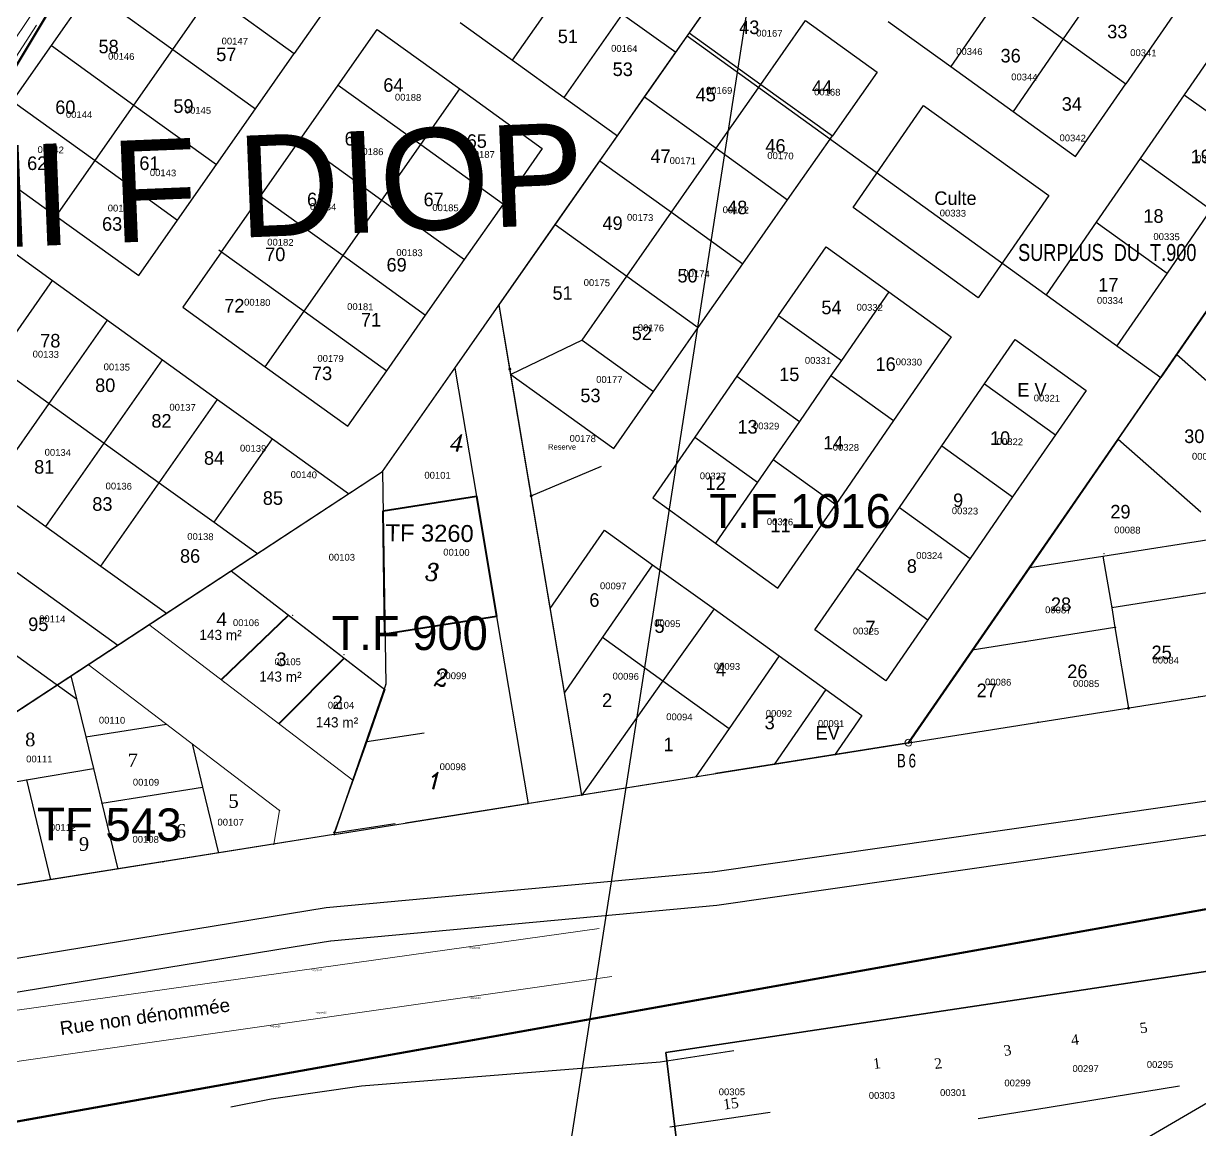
# Model space of a CAD drawing. Header units: metres. Extents: x 0 to 1324930, y 0 to 1631912.
# Drawn here: x 253686.9 to 253860.4, y 1629381.7 to 1629544.8 of the extents above; entities that cross this region are included whole.
import ezdxf
from ezdxf.enums import TextEntityAlignment as Align

# ---------------------------------------------------------------- set-up
doc = ezdxf.new("R2010")
doc.units = ezdxf.units.M
doc.header["$MEASUREMENT"] = 0
for name, color, linetype in [('A_revoir_geometrie_aberrante', 7, 'Continuous'), ('A_revoir_niveau_0', 7, 'Continuous'), ('limites_parcelles', 7, 'Continuous'), ('limites_sections', 7, 'Continuous'), ('limites_tf', 7, 'Continuous'), ('numero_lot', 7, 'Continuous'), ('numero_parcelle', 7, 'Continuous'), ('toponymie', 7, 'Continuous')]:
    doc.layers.add(name, color=color, linetype=linetype)
for name, color, linetype, lineweight in [('CABA', 7, 'Continuous', 0), ('emprise_ht_pik_rufisque', 7, 'Continuous', 0), ('Niveau 1', 7, 'Continuous', 0), ('Numero_TF', 7, 'Continuous', 0), ('Régularisation', 1, 'Continuous', 40)]:
    doc.layers.add(name, color=color, linetype=linetype, lineweight=lineweight)
doc.styles.add('Style-Arial', font='arial.ttf')
doc.styles.add('Style-Bodoni MT', font='BOD_R.TTF')
doc.styles.add('Style-FANCY', font='times.ttf')
doc.styles.add('Style-ITALICS', font='ITALICS.shx')
doc.styles.add('Style-txt', font='txt.shx')

# ---------------------------------------------------------------- blocks, each defined once
blk = doc.blocks.new('PIONT_1')
at = {"layer": 'Niveau 1', "color": 7, "linetype": 'Continuous', "lineweight": 0}
for radius in [0.5, 0.00316]:
    blk.add_circle((0, -0.003), radius, dxfattribs=at)
blk.add_point((0, -0.003), dxfattribs=at)
blk = doc.blocks.new('PIONT_7')
at = {"layer": 'Niveau 1', "color": 7, "linetype": 'Continuous', "lineweight": 0}
for radius in [0.5, 0.00316]:
    blk.add_circle((0, -0.003), radius, dxfattribs=at)
blk.add_point((0, -0.003), dxfattribs=at)
blk = doc.blocks.new('PIONT_13')
at = {"layer": 'Niveau 1', "color": 7, "linetype": 'Continuous', "lineweight": 0}
for radius in [0.5, 0.00316]:
    blk.add_circle((0, -0.003), radius, dxfattribs=at)
blk.add_point((0, -0.003), dxfattribs=at)

msp = doc.modelspace()

# ---------------------------------------------------------------- linework, layer by layer
at = {"layer": 'A_revoir_geometrie_aberrante'}
for p in [(253990.77553, 1630812.68852), (253990.77547, 1630812.68846)]:
    msp.add_line(p, (0, 0), dxfattribs=at)
at = {"layer": 'A_revoir_niveau_0', "color": 7, "linetype": 'Continuous', "lineweight": 0}
for p, q in [((253784.79292, 1629542.90092), (253829.52292, 1629606.79092)), ((253784.79292, 1629542.90092), (253854.69292, 1629492.58092)), ((253769.26292, 1629430.97092), (253757.07292, 1629503.29092)), ((253854.69292, 1629492.58092), (253817.45292, 1629438.63092)), ((253667.24292, 1629431.09092), (253739.87292, 1629478.72092)), ((253739.87292, 1629478.72092), (253740.35292, 1629447.33092)), ((253740.35292, 1629447.33092), (253732.71192, 1629425.15192)), ((253732.72292, 1629425.14092), (253737.57292, 1629439.09092)), ((253769.27692, 1629430.97392), (253817.45292, 1629438.63092)), ((253732.71192, 1629425.15192), (253769.26192, 1629430.97092)), ((253761.36292, 1629429.70092), (253732.72292, 1629425.14092)), ((253732.71292, 1629425.15092), (253634.71292, 1629409.58092))]:
    msp.add_line(p, q, dxfattribs=at)
at = {"layer": 'A_revoir_niveau_0', "color": 7, "linetype": 'Continuous', "lineweight": 13}
msp.add_line((253837.75792, 1629504.74392), (253848.19692, 1629497.22792), dxfattribs=at)
at = {"layer": 'A_revoir_niveau_0', "color": 254, "linetype": 'Continuous', "lineweight": 0}
msp.add_line((253740.35292, 1629447.33092), (253739.87192, 1629478.71192), dxfattribs=at)
at = {"layer": 'A_revoir_niveau_0', "color": 1, "linetype": 'Continuous', "lineweight": 0}
for p, q in [((253740.19414, 1629446.55483), (253720.47409, 1629461.80863)), ((253740.19414, 1629446.55483), (253728.3294, 1629455.73241)), ((253769.26192, 1629430.97092), (253817.45292, 1629438.63092)), ((253638.51368, 1629392.58761), (253771.83902, 1629411.31265)), ((253641.14862, 1629385.31911), (253773.7054, 1629404.23448))]:
    msp.add_line(p, q, dxfattribs=at)
at = {"layer": 'A_revoir_niveau_0', "color": 5, "linetype": 'Continuous', "lineweight": 0}
for p, q in [((253705.40292, 1629456.11592), (253735.47992, 1629433.18692)), ((253696.45492, 1629450.24792), (253724.70192, 1629428.71492))]:
    msp.add_line(p, q, dxfattribs=at)
at = {"layer": 'A_revoir_niveau_0', "color": 1, "linetype": 'Continuous', "lineweight": 30}
msp.add_line((253817.45492, 1629438.62792), (253743.28992, 1629426.82392), dxfattribs=at)
at = {"layer": 'A_revoir_niveau_0', "color": 6, "linetype": 'Continuous', "lineweight": 0}
msp.add_line((253817.45392, 1629438.72092), (253788.97092, 1629434.21492), dxfattribs=at)
at = {"layer": 'A_revoir_niveau_0', "color": 30, "linetype": 'Continuous', "lineweight": 0}
msp.add_line((253724.70192, 1629428.71392), (253723.82292, 1629423.73992), dxfattribs=at)
at = {"layer": 'A_revoir_niveau_0', "color": 1, "linetype": 'Continuous', "elevation": 1.45707, "flags": 128}
for points in [[(253521.55347, 1629380.0756), (253731.55462, 1629414.40851), (253788.47876, 1629419.67596), (253788.56476, 1629419.68831), (253948.33619, 1629442.63371)], [(253949.02626, 1629437.68151), (253789.18954, 1629414.72673), (253732.24255, 1629409.4546), (253732.18866, 1629409.44961), (253726.70953, 1629408.55376), (253522.26346, 1629375.12636), (253519.28912, 1629374.58897), (253516.73208, 1629373.91893), (253514.44781, 1629373.14816), (253512.08173, 1629372.16596), (253509.99114, 1629371.129), (253508.8548, 1629370.49309), (253489.16624, 1629360.31521), (253485.37712, 1629358.3807), (253483.4698, 1629357.58648), (253481.08455, 1629356.74738), (253477.42048, 1629355.76955), (253472.78218, 1629355.0124), (253454.53679, 1629352.03405)]]:
    msp.add_lwpolyline(points, dxfattribs=at)
at = {"layer": 'A_revoir_niveau_0', "color": 1, "linetype": 'Continuous', "lineweight": 0}
for p in [(253857.20592, 1629496.27092), (253848.62192, 1629483.84392), (253846.31892, 1629466.57192), (253835.50992, 1629464.86192), (253857.93892, 1629460.31092), (253847.56892, 1629458.67092), (253848.03792, 1629455.70492), (253834.70292, 1629453.59592), (253826.87292, 1629452.35792), (253740.35292, 1629447.33092), (253857.81592, 1629445.10592), (253857.81592, 1629445.10592), (253860.28292, 1629445.49592), (253849.91292, 1629443.85592), (253849.91292, 1629443.85592), (253849.91292, 1629443.85592), (253836.57792, 1629441.74592), (253836.57792, 1629441.74592), (253836.57792, 1629441.74592), (253836.57792, 1629441.74592), (253836.57792, 1629441.74592), (253836.57792, 1629441.74592), (253836.57792, 1629441.74592), (253732.71292, 1629425.15092)]:
    msp.add_point(p, dxfattribs=at)
at = {"layer": 'A_revoir_niveau_0', "color": 1, "linetype": 'Continuous', "lineweight": 53}
for p in [(253758.67692, 1629493.77992), (253761.82292, 1629475.11492), (253849.90692, 1629443.78192)]:
    msp.add_point(p, dxfattribs=at)
at = {"layer": 'A_revoir_niveau_0', "color": 3, "linetype": 'Continuous', "lineweight": 0}
for p in [(253739.87192, 1629478.72192), (253740.35292, 1629447.33092), (253732.71192, 1629425.15192)]:
    msp.add_point(p, dxfattribs=at)
at = {"layer": 'A_revoir_niveau_0', "color": 5, "linetype": 'Continuous', "lineweight": 0}
for p in [(253731.50992, 1629473.23792), (253740.05592, 1629466.72292), (253707.96392, 1629441.43992), (253713.33292, 1629432.16692), (253735.48092, 1629433.18792), (253698.47192, 1629429.80592), (253723.82292, 1629423.73992)]:
    msp.add_point(p, dxfattribs=at)
at = {"layer": 'A_revoir_niveau_0', "color": 172, "linetype": 'Continuous', "lineweight": 0}
for p in [(253726.61092, 1629457.48092), (253734.19392, 1629451.69992), (253716.53592, 1629447.62892), (253724.34592, 1629441.67492), (253687.35992, 1629433.21392)]:
    msp.add_point(p, dxfattribs=at)
at = {"layer": 'A_revoir_niveau_0', "color": 254, "linetype": 'Continuous', "lineweight": 0}
msp.add_point((253740.35292, 1629447.33092), dxfattribs=at)
msp.add_point((253740.35292, 1629447.33092), dxfattribs=at)
msp.add_point((253740.35292, 1629447.33092), dxfattribs=at)
at = {"layer": 'A_revoir_niveau_0', "color": 7, "linetype": 'Continuous', "lineweight": 0}
for p in [(253817.45292, 1629438.72092), (253817.45292, 1629438.72092), (253817.45292, 1629438.72092), (253817.45292, 1629438.63092), (253817.45292, 1629438.63092), (253769.26192, 1629430.97092), (253769.27692, 1629430.97392), (253707.47392, 1629421.14192)]:
    msp.add_point(p, dxfattribs=at)
at = {"layer": 'A_revoir_niveau_0', "color": 2, "linetype": 'Continuous', "lineweight": 0}
for p in [(253817.45292, 1629438.72092), (253817.45292, 1629438.72092), (253817.45292, 1629438.72092), (253817.45292, 1629438.72092), (253817.45292, 1629438.72092), (253817.45292, 1629438.72092), (253817.45292, 1629438.72092), (253817.45292, 1629438.72092), (253817.45292, 1629438.72092), (253817.45292, 1629438.72092), (253817.45292, 1629438.72092), (253817.45292, 1629438.72092), (253817.45292, 1629438.72092), (253817.45292, 1629438.72092), (253817.45292, 1629438.72092), (253817.45292, 1629438.63092)]:
    msp.add_point(p, dxfattribs=at)
at = {"layer": 'A_revoir_niveau_0', "color": 30, "linetype": 'Continuous', "lineweight": 0}
for p in [(253817.45292, 1629438.63092), (253724.70192, 1629428.71392), (253732.69592, 1629425.48392), (253732.81692, 1629425.16892)]:
    msp.add_point(p, dxfattribs=at)
at = {"layer": 'CABA', "color": 7, "linetype": 'Continuous', "lineweight": 0}
msp.add_line((253688.84539, 1629544.52119), (253597.77611, 1629404.14833), dxfattribs=at)
at = {"layer": 'emprise_ht_pik_rufisque', "color": 1}
msp.add_line((253708.88531, 1629576.99558), (253551.50254, 1629342.95935), dxfattribs=at)
at = {"layer": 'limites_parcelles'}
for p, q in [((253759.05377, 1629539.3522), (253767.65712, 1629551.64138)), ((253847.67215, 1629553.17925), (253840.28647, 1629542.47699)), ((253691.03623, 1629541.49911), (253696.77208, 1629549.69198)), ((253696.77208, 1629549.69198), (253708.94481, 1629540.92668)), ((253708.94481, 1629540.92668), (253714.68028, 1629549.11911)), ((253714.68028, 1629549.11911), (253726.85364, 1629540.35335)), ((253732.58992, 1629548.54692), (253726.85364, 1629540.35335)), ((253831.07322, 1629549.11064), (253823.6877, 1629538.40862)), ((253831.07322, 1629549.11064), (253840.28647, 1629542.47699)), ((253856.88492, 1629546.54592), (253849.49926, 1629535.84369)), ((253751.32411, 1629544.91796), (253759.05377, 1629539.3522)), ((253766.66841, 1629533.86927), (253775.27178, 1629546.15849)), ((253775.27178, 1629546.15849), (253783.1186, 1629540.50844)), ((253795.67902, 1629535.77699), (253802.27361, 1629545.20048)), ((253802.27361, 1629545.20048), (253812.82392, 1629537.60392)), ((253814.47549, 1629545.04132), (253823.6877, 1629538.40862)), ((253733.34873, 1629535.67729), (253739.08492, 1629543.87092)), ((253739.08492, 1629543.87092), (253751.25913, 1629535.10521)), ((253785.12792, 1629543.37392), (253795.67902, 1629535.77699)), ((253864.65774, 1629543.72204), (253858.12413, 1629534.25477)), ((253685.30088, 1629533.30695), (253691.03623, 1629541.49911)), ((253691.03623, 1629541.49911), (253703.20899, 1629532.73378)), ((253783.1186, 1629540.50844), (253784.79292, 1629542.90092)), ((253840.28647, 1629542.47699), (253832.90104, 1629531.7751)), ((253840.28647, 1629542.47699), (253849.49926, 1629535.84369)), ((253703.20899, 1629532.73378), (253708.94481, 1629540.92668)), ((253708.94481, 1629540.92668), (253721.11816, 1629532.16093)), ((253721.11816, 1629532.16093), (253726.85364, 1629540.35335)), ((253778.53142, 1629533.95367), (253783.1186, 1629540.50844)), ((253759.05377, 1629539.3522), (253766.66841, 1629533.86927)), ((253823.6877, 1629538.40862), (253832.90104, 1629531.7751)), ((253812.82392, 1629537.60392), (253806.22932, 1629528.18064)), ((253727.61335, 1629527.4848), (253733.34873, 1629535.67729)), ((253733.34873, 1629535.67729), (253745.52271, 1629526.91174)), ((253745.52271, 1629526.91174), (253751.25913, 1629535.10521)), ((253751.25913, 1629535.10521), (253763.43692, 1629526.33692)), ((253789.08508, 1629526.35444), (253795.67902, 1629535.77699)), ((253795.67902, 1629535.77699), (253806.22932, 1629528.18064)), ((253842.11392, 1629525.14192), (253849.49926, 1629535.84369)), ((253858.12413, 1629534.25477), (253851.61857, 1629524.82816)), ((253858.12413, 1629534.25477), (253868.56313, 1629526.73877)), ((253685.30088, 1629533.30695), (253697.4736, 1629524.54147)), ((253697.4736, 1629524.54147), (253703.20899, 1629532.73378)), ((253703.20899, 1629532.73378), (253715.38235, 1629523.96802)), ((253766.66841, 1629533.86927), (253774.51724, 1629528.21769)), ((253774.51724, 1629528.21769), (253778.53142, 1629533.95367)), ((253778.53142, 1629533.95367), (253789.08508, 1629526.35444)), ((253809.27392, 1629517.60992), (253819.67092, 1629532.67492)), ((253819.67092, 1629532.67492), (253838.13692, 1629519.37892)), ((253715.38235, 1629523.96802), (253721.11816, 1629532.16093)), ((253832.90104, 1629531.7751), (253842.11392, 1629525.14192)), ((253721.87797, 1629519.29231), (253727.61335, 1629527.4848)), ((253727.61335, 1629527.4848), (253739.78711, 1629518.71942)), ((253771.93632, 1629524.52973), (253774.51724, 1629528.21769)), ((253799.63505, 1629518.75783), (253806.22932, 1629528.18064)), ((253739.78711, 1629518.71942), (253745.52271, 1629526.91174)), ((253745.52271, 1629526.91174), (253757.70213, 1629518.14228)), ((253763.43692, 1629526.33692), (253757.70213, 1629518.14228)), ((253782.49052, 1629516.93099), (253789.08508, 1629526.35444)), ((253789.08508, 1629526.35444), (253799.63505, 1629518.75783)), ((253679.56492, 1629525.11392), (253691.73816, 1629516.3491)), ((253691.73816, 1629516.3491), (253697.4736, 1629524.54147)), ((253697.4736, 1629524.54147), (253709.64687, 1629515.77559)), ((253709.64687, 1629515.77559), (253715.38235, 1629523.96802)), ((253765.34282, 1629515.10808), (253771.93632, 1629524.52973)), ((253771.93632, 1629524.52973), (253782.49052, 1629516.93099)), ((253851.61857, 1629524.82816), (253845.15886, 1629515.46796)), ((253851.61857, 1629524.82816), (253862.05758, 1629517.31216)), ((253716.14213, 1629511.09916), (253721.87797, 1629519.29231)), ((253721.87797, 1629519.29231), (253734.0515, 1629510.52709)), ((253734.0515, 1629510.52709), (253739.78711, 1629518.71942)), ((253739.78711, 1629518.71942), (253751.96815, 1629509.94879)), ((253793.04078, 1629509.33501), (253799.63505, 1629518.75783)), ((253838.13692, 1629519.37892), (253827.73992, 1629504.31392)), ((253751.96815, 1629509.94879), (253757.70213, 1629518.14228)), ((253775.89698, 1629507.50901), (253782.49052, 1629516.93099)), ((253782.49052, 1629516.93099), (253793.04078, 1629509.33501)), ((253827.73992, 1629504.31392), (253809.27392, 1629517.60992)), ((253862.05758, 1629517.31216), (253855.59786, 1629507.95196)), ((253691.73816, 1629516.3491), (253703.91192, 1629507.58392)), ((253703.91192, 1629507.58392), (253709.64687, 1629515.77559)), ((253845.15886, 1629515.46796), (253837.75792, 1629504.74392)), ((253845.15886, 1629515.46796), (253855.59786, 1629507.95196)), ((253750.53712, 1629493.95175), (253765.34282, 1629515.10808)), ((253765.34282, 1629515.10808), (253775.89698, 1629507.50901)), ((253683.09158, 1629512.71625), (253691.20741, 1629506.87245)), ((253798.30604, 1629501.71783), (253805.29592, 1629511.84692)), ((253805.29592, 1629511.84692), (253814.54896, 1629505.18499)), ((253716.14213, 1629511.09916), (253710.40692, 1629502.90692)), ((253715.71192, 1629511.40892), (253716.14213, 1629511.09916)), ((253716.14213, 1629511.09916), (253728.31543, 1629502.3341)), ((253728.31543, 1629502.3341), (253734.0515, 1629510.52709)), ((253734.0515, 1629510.52709), (253746.23416, 1629501.7553)), ((253746.23416, 1629501.7553), (253751.96815, 1629509.94879)), ((253786.44698, 1629499.91287), (253793.04078, 1629509.33501)), ((253682.60365, 1629494.58311), (253691.20741, 1629506.87245)), ((253691.20741, 1629506.87245), (253699.32325, 1629501.02866)), ((253769.30192, 1629498.08592), (253775.89692, 1629507.50892)), ((253775.89692, 1629507.50892), (253775.89698, 1629507.50901)), ((253775.89698, 1629507.50901), (253786.44698, 1629499.91287)), ((253855.59786, 1629507.95196), (253848.19692, 1629497.22792)), ((253814.54896, 1629505.18499), (253807.55904, 1629495.05583)), ((253814.54896, 1629505.18499), (253823.76192, 1629498.55192)), ((253710.40692, 1629502.90692), (253722.58, 1629494.14204)), ((253722.58, 1629494.14204), (253728.31543, 1629502.3341)), ((253728.31543, 1629502.3341), (253740.49971, 1629493.56114)), ((253740.49971, 1629493.56114), (253746.23416, 1629501.7553)), ((253798.30604, 1629501.71783), (253792.11477, 1629492.74602)), ((253798.30604, 1629501.71783), (253807.55904, 1629495.05583)), ((253690.71945, 1629488.73926), (253699.32325, 1629501.02866)), ((253699.32325, 1629501.02866), (253707.43942, 1629495.18461)), ((253779.85192, 1629490.48892), (253786.44698, 1629499.91287)), ((253769.30192, 1629498.08592), (253758.80592, 1629493.01292)), ((253769.30192, 1629498.08592), (253779.85192, 1629490.48892)), ((253823.76192, 1629498.55192), (253815.23983, 1629486.20298)), ((253828.68893, 1629491.60391), (253833.21292, 1629498.15792)), ((253833.21292, 1629498.15792), (253843.65092, 1629490.64192)), ((253682.60365, 1629494.58311), (253690.71945, 1629488.73926)), ((253698.83519, 1629482.89545), (253707.43942, 1629495.18461)), ((253707.43942, 1629495.18461), (253715.55491, 1629489.34106)), ((253807.55904, 1629495.05583), (253806.02785, 1629492.83697)), ((253857.03592, 1629495.96892), (253870.50813, 1629484.10716)), ((253722.58, 1629494.14204), (253734.76592, 1629485.36792)), ((253734.76592, 1629485.36792), (253740.49971, 1629493.56114)), ((253739.87192, 1629478.71192), (253750.53712, 1629493.95175)), ((253750.53712, 1629493.95175), (253753.7199, 1629475.06202)), ((253758.80592, 1629493.01292), (253773.97392, 1629482.08992)), ((253792.11477, 1629492.74602), (253785.92318, 1629483.77373)), ((253792.11477, 1629492.74602), (253801.36778, 1629486.08402)), ((253806.02785, 1629492.83697), (253801.36778, 1629486.08402)), ((253806.02785, 1629492.83697), (253815.23983, 1629486.20298)), ((253822.38198, 1629482.46688), (253828.68893, 1629491.60391)), ((253828.68892, 1629491.60392), (253828.68893, 1629491.60391)), ((253828.68893, 1629491.60391), (253839.12725, 1629484.08569)), ((253706.95109, 1629477.05153), (253715.55491, 1629489.34106)), ((253715.55491, 1629489.34106), (253723.67102, 1629483.49707)), ((253773.97392, 1629482.08992), (253779.85192, 1629490.48892)), ((253843.65092, 1629490.64192), (253839.12725, 1629484.08569)), ((253682.11603, 1629476.45041), (253690.71945, 1629488.73926)), ((253690.71945, 1629488.73926), (253698.83519, 1629482.89545)), ((253801.36778, 1629486.08402), (253797.50599, 1629480.48787)), ((253815.23983, 1629486.20298), (253806.71854, 1629473.85519)), ((253839.12725, 1629484.08569), (253832.82224, 1629474.9477)), ((253690.23169, 1629470.6066), (253698.83519, 1629482.89545)), ((253698.83519, 1629482.89545), (253706.95109, 1629477.05153)), ((253715.06726, 1629471.20741), (253723.67102, 1629483.49707)), ((253723.67102, 1629483.49707), (253734.86492, 1629475.43692)), ((253785.92318, 1629483.77373), (253779.73192, 1629474.80192)), ((253785.92318, 1629483.77373), (253795.17618, 1629477.11174)), ((253816.1097, 1629473.38007), (253822.38198, 1629482.46688)), ((253822.38198, 1629482.46688), (253832.82224, 1629474.9477)), ((253848.39792, 1629483.45392), (253860.57892, 1629472.72892)), ((253797.50599, 1629480.48787), (253795.17618, 1629477.11174)), ((253797.50599, 1629480.48787), (253806.71854, 1629473.85519)), ((253761.82292, 1629475.11492), (253772.15792, 1629479.49392)), ((253698.34767, 1629464.76257), (253706.95109, 1629477.05153)), ((253706.95109, 1629477.05153), (253715.06726, 1629471.20741)), ((253795.17618, 1629477.11174), (253788.98479, 1629468.13975)), ((253682.11603, 1629476.45041), (253690.23169, 1629470.6066)), ((253739.96092, 1629472.87992), (253753.7199, 1629475.06202)), ((253753.7199, 1629475.06202), (253756.71067, 1629457.31188)), ((253779.73192, 1629474.80192), (253788.98479, 1629468.13975)), ((253798.19692, 1629461.50692), (253806.71854, 1629473.85519)), ((253832.82224, 1629474.9477), (253826.55188, 1629465.85995)), ((253809.87097, 1629464.34188), (253816.1097, 1629473.38007)), ((253816.1097, 1629473.38007), (253826.55188, 1629465.85995)), ((253846.14397, 1629466.2316), (253884.04792, 1629472.18592)), ((253690.23169, 1629470.6066), (253698.34767, 1629464.76257)), ((253715.06726, 1629471.20741), (253721.42992, 1629466.62592)), ((253764.62292, 1629458.49792), (253772.60992, 1629470.06992)), ((253772.60992, 1629470.06992), (253779.71243, 1629464.95622)), ((253788.98479, 1629468.13975), (253798.19692, 1629461.50692)), ((253684.08192, 1629465.17492), (253700.82892, 1629453.11692)), ((253779.71243, 1629464.95622), (253772.32697, 1629454.25488)), ((253779.71243, 1629464.95622), (253788.77466, 1629458.43156)), ((253826.55188, 1629465.85995), (253820.3154, 1629456.82129)), ((253826.55188, 1629465.85995), (253826.55192, 1629465.85992)), ((253835.33692, 1629464.53392), (253846.14397, 1629466.2316)), ((253846.14397, 1629466.2316), (253847.42735, 1629458.57499)), ((253698.34767, 1629464.76257), (253707.99492, 1629457.81592)), ((253717.54207, 1629464.07658), (253740.19432, 1629446.55537)), ((253803.66692, 1629455.35392), (253809.87097, 1629464.34188)), ((253809.87097, 1629464.34188), (253820.3154, 1629456.82129)), ((253879.52392, 1629463.68292), (253847.42735, 1629458.57499)), ((253788.77466, 1629458.43156), (253781.24773, 1629447.83213)), ((253788.77466, 1629458.43156), (253798.38172, 1629451.51463)), ((253847.42735, 1629458.57499), (253847.91176, 1629455.68497)), ((253678.6321, 1629456.77479), (253694.75667, 1629445.1652)), ((253740.23992, 1629454.69992), (253756.71067, 1629457.31188)), ((253756.71067, 1629457.31188), (253761.36292, 1629429.70092)), ((253820.3154, 1629456.82129), (253814.11292, 1629447.83192)), ((253814.11292, 1629447.83192), (253803.66692, 1629455.35392)), ((253847.91176, 1629455.68497), (253826.87292, 1629452.35792)), ((253847.91176, 1629455.68497), (253849.90692, 1629443.78192)), ((253772.32697, 1629454.25488), (253766.70992, 1629446.11592)), ((253772.32697, 1629454.25488), (253781.24773, 1629447.83213)), ((253798.38172, 1629451.51463), (253790.99694, 1629440.8129)), ((253798.38172, 1629451.51463), (253805.2811, 1629446.54718)), ((253693.92792, 1629448.59192), (253694.75667, 1629445.1652)), ((253781.24773, 1629447.83213), (253769.26492, 1629430.95792)), ((253781.24773, 1629447.83213), (253790.99694, 1629440.8129)), ((253740.19432, 1629446.55537), (253737.54134, 1629438.8705)), ((253805.2811, 1629446.54718), (253797.64092, 1629435.47392)), ((253805.2811, 1629446.54718), (253810.58992, 1629442.72492)), ((253694.75667, 1629445.1652), (253696.11303, 1629439.55694)), ((253810.58992, 1629442.72492), (253806.56692, 1629436.89492)), ((253696.11303, 1629439.55694), (253708.00192, 1629441.44592)), ((253790.99694, 1629440.8129), (253786.03892, 1629433.62792)), ((253696.11303, 1629439.55694), (253697.23691, 1629434.90992)), ((253737.54134, 1629438.8705), (253732.76038, 1629425.44452)), ((253737.54134, 1629438.8705), (253746.01002, 1629440.15251)), ((253711.78592, 1629438.56092), (253713.33265, 1629432.16688)), ((253687.35992, 1629433.21392), (253697.23691, 1629434.90992)), ((253697.23691, 1629434.90992), (253697.23692, 1629434.90992)), ((253697.23691, 1629434.90992), (253698.47134, 1629429.80578)), ((253677.48271, 1629431.51787), (253687.35992, 1629433.21392)), ((253687.35992, 1629433.21392), (253690.91592, 1629418.51192)), ((253698.47134, 1629429.80578), (253713.33265, 1629432.16688)), ((253713.33265, 1629432.16688), (253715.68392, 1629422.44692)), ((253698.47134, 1629429.80578), (253700.82219, 1629420.08549)), ((253732.76038, 1629425.44452), (253741.73794, 1629426.81536)), ((253780.85405, 1629391.67251), (253791.68988, 1629393.34297)), ((253736.80073, 1629388.12981), (253780.85405, 1629391.67251)), ((253723.45337, 1629386.17555), (253736.80073, 1629388.12981)), ((253847.51519, 1629386.50038), (253857.42615, 1629388.1138)), ((253717.50881, 1629385.00555), (253723.45337, 1629386.17555)), ((253837.91356, 1629384.93731), (253847.51519, 1629386.50038)), ((253797.03429, 1629384.17651), (253782.26391, 1629382.01315)), ((253827.75023, 1629383.2828), (253837.91356, 1629384.93731))]:
    msp.add_line(p, q, dxfattribs=at)
at = {"layer": 'limites_sections', "color": 112, "linetype": 'Continuous', "lineweight": 40, "flags": 128}
for points in [[(254266.72124, 1629287.51673), (254172.48417, 1629409.31925), (254097.22164, 1629442.49494), (254024.76813, 1629444.48435), (253971.49352, 1629433.82949), (253653.94722, 1629377.17001), (253582.75022, 1629367.14207), (253798.76793, 1629726.38387), (253856.42036, 1629838.71662), (253802.99925, 1630025.997), (253799.36956, 1630038.16252), (253786.53856, 1630083.23103), (253799.36956, 1630038.16252), (253907.40539, 1630046.33621), (253955.51113, 1630039.11967), (254024.76813, 1629997.35713), (254129.31023, 1629944.47073), (254144.35091, 1629962.85453), (254275.33492, 1629929.18652)], [(254266.72124, 1629287.51673), (254172.48417, 1629409.31925), (254097.22164, 1629442.49494), (254024.76813, 1629444.48435), (253971.49352, 1629433.82949), (253662.59302, 1629378.69766), (253582.75022, 1629367.14207), (253798.76793, 1629726.38387), (253856.42036, 1629838.71662), (253802.99925, 1630025.997), (253799.36956, 1630038.16252), (253786.53856, 1630083.23103), (253799.36956, 1630038.16252), (253907.40539, 1630046.33621), (253955.51113, 1630039.11967), (254024.76813, 1629997.35713), (254129.31023, 1629944.47073), (254144.35091, 1629962.85453), (254275.33492, 1629929.18652)], [(253799.36956, 1630038.16252), (253856.42032, 1629838.7166), (253798.76793, 1629726.38384), (253582.75022, 1629367.14207), (253514.63591, 1629393.29182), (253503.68044, 1629399.74735), (253463.16064, 1629612.88736), (253394.94697, 1629619.27583), (253335.50021, 1629603.46312), (253325.48823, 1629598.58362), (253296.43383, 1629591.04183), (253239.42311, 1629594.89294), (253258.48029, 1629694.07782), (253239.84941, 1629709.10854), (253235.59543, 1629794.86585), (253237.80426, 1629775.92513), (253237.80426, 1629775.92513), (253264.68264, 1629775.42816), (253276.08156, 1629797.15961), (253283.21815, 1629825.84344), (253264.42056, 1629860.90563), (253292.36857, 1629875.25951), (253349.87463, 1629905.00727), (253520.67758, 1630008.00346)]]:
    msp.add_lwpolyline(points, dxfattribs=at)
msp.add_lwpolyline([(254266.73016, 1629287.7978), (254255.5318, 1628934.7207), (254250.7693, 1628842.2487), (254252.60445, 1628732.8039), (254244.31396, 1628604.77554), (254169.03575, 1628626.00115), (253998.55698, 1628699.30707), (253949.11819, 1628726.58373), (253891.31746, 1628762.51784), (253742.5859, 1628844.83871), (253570.65522, 1628943.91608), (253545.43077, 1628958.16046), (253491.69353, 1628988.97111), (253568.74235, 1629208.53636), (253610.60438, 1629237.23282), (253645.72438, 1629332.79686), (253582.75022, 1629367.14207), (253662.59302, 1629378.69766), (253971.49352, 1629433.82949), (254024.76813, 1629444.48435), (254097.22164, 1629442.49494), (254172.48417, 1629409.31925), (254266.73016, 1629287.7978)], close=True, dxfattribs=at)
at = {"layer": 'limites_tf', "color": 5, "linetype": 'Continuous', "lineweight": 30}
for p, q in [((253784.79492, 1629542.89792), (253829.52492, 1629606.78792)), ((253817.45392, 1629438.72092), (253899.00292, 1629556.78092)), ((253899.00292, 1629556.77092), (253854.69292, 1629492.58092)), ((253784.79492, 1629542.95792), (253854.69492, 1629492.57792)), ((253757.07492, 1629503.28792), (253784.79492, 1629542.89792)), ((253758.67792, 1629493.77992), (253757.07492, 1629503.28792)), ((253769.26492, 1629430.95792), (253758.67692, 1629493.77992)), ((253848.39792, 1629483.45392), (253835.33692, 1629464.53392)), ((253835.33692, 1629464.53392), (253817.45492, 1629438.62792)), ((253916.18492, 1629454.32792), (253817.45492, 1629438.61792))]:
    msp.add_line(p, q, dxfattribs=at)
at = {"layer": 'limites_tf', "color": 5, "linetype": 'Continuous', "lineweight": 30, "flags": 128}
for points in [[(253739.87192, 1629478.72192), (253740.35292, 1629447.33092), (253732.71292, 1629425.15092), (253634.70292, 1629409.58092), (253628.47292, 1629431.99092), (253667.24292, 1629431.09092), (253739.87192, 1629478.72192)], [(253906.49978, 1629411.75409), (253781.65439, 1629393.02522), (253793.14289, 1629298.45311), (253802.49297, 1629336.44813), (253805.79395, 1629342.59763), (253814.17518, 1629358.03474), (253879.34392, 1629396.04665), (253906.49978, 1629411.75409)]]:
    msp.add_lwpolyline(points, close=True, dxfattribs=at)
msp.add_lwpolyline([(253906.49978, 1629411.75409), (253879.34392, 1629396.04665), (253890.38209, 1629341.03986), (253887.03128, 1629276.89626), (253879.24137, 1629236.17164), (253861.51087, 1629170.96146), (253850.90437, 1629109.68026), (253838.60743, 1629101.93554), (253776.39219, 1629137.70099), (253772.41174, 1629139.99525), (253762.57829, 1629192.05159), (253748.36586, 1629197.65381), (253779.40064, 1629222.53829), (253804.92597, 1629245.17998), (253803.26186, 1629268.00511), (253791.82704, 1629287.29399), (253793.14289, 1629298.45311), (253781.65439, 1629393.02522), (253906.49978, 1629411.75409)], dxfattribs=at)
at = {"layer": 'limites_tf', "color": 5, "linetype": 'Continuous', "lineweight": 40}
msp.add_3dface([(253739.96092, 1629472.87992), (253753.7199, 1629475.06202), (253756.71092, 1629457.31192), (253740.23992, 1629454.69992)], dxfattribs=at)
at = {"layer": 'Régularisation', "color": 1, "linetype": 'Continuous', "lineweight": 40}
for p, q in [((253716.09077, 1629447.96811), (253726.00651, 1629457.52919)), ((253724.57223, 1629441.50232), (253734.21405, 1629451.18053))]:
    msp.add_line(p, q, dxfattribs=at)

# ---------------------------------------------------------------- block references
at = {"layer": 'A_revoir_niveau_0', "color": 7, "linetype": 'Continuous', "lineweight": 0}
for name in ['PIONT_1', 'PIONT_7', 'PIONT_13']:
    msp.add_blockref(name, (253817.45292, 1629438.72092), dxfattribs=at)

# ---------------------------------------------------------------- texts
at = {"layer": 'limites_tf', "color": 5, "linetype": 'Continuous', "lineweight": 30, "style": 'Style-Arial'}
msp.add_text('00103', height=1, rotation=359.67, dxfattribs=at).set_placement((253731.9385, 1629466.57034), align=Align.TOP_LEFT)
at = {"layer": 'numero_lot', "color": 7, "linetype": 'Continuous', "lineweight": 0, "style": 'Style-FANCY'}
for s, p in [('8', (253687.92034, 1629439.19369)), ('7', (253703.0418, 1629436.11282)), ('5', (253717.90931, 1629430.11378)), ('6', (253710.15163, 1629425.71758)), ('9', (253695.85063, 1629423.77188))]:
    msp.add_text(s, height=2, dxfattribs=at).set_placement(p, align=Align.MIDDLE_CENTER)
for s, height, p in [('5', 1.53189, (253852.03211, 1629397.44095)), ('4', 1.53189, (253841.90184, 1629395.68749)), ('3', 1.53189, (253831.96637, 1629394.12885)), ('1', 1.53189, (253812.67989, 1629392.18055)), ('2', 1.53189, (253821.73869, 1629392.18055)), ('15', 1.531889, (253791.15653, 1629386.26955))]:
    msp.add_text(s, height=height, rotation=7.443976, dxfattribs=at).set_placement(p, align=Align.TOP_CENTER)
at = {"layer": 'numero_lot', "color": 7, "linetype": 'Continuous', "lineweight": 0, "char_height": 1.999998, "attachment_point": 5, "line_spacing_factor": 0.6, "style": 'Style-FANCY'}
for s, insert in [('\\FFANCY;51', (253767.21566, 1629542.84559)), ('\\FFANCY;58', (253699.47589, 1629541.34958)), ('\\FFANCY;57', (253716.83889, 1629540.19659)), ('\\FFANCY;53', (253775.30889, 1629537.99659)), ('\\FFANCY;64', (253741.47661, 1629535.66959)), ('\\FFANCY;60', (253693.09489, 1629532.39959)), ('\\FFANCY;59', (253710.51789, 1629532.57159)), ('\\FFANCY;66', (253735.76889, 1629527.75258)), ('\\FFANCY;65', (253753.77989, 1629527.40859)), ('\\FFANCY;62', (253688.94889, 1629524.13859)), ('\\FFANCY;61', (253705.50266, 1629524.13859)), ('\\FFANCY;68', (253730.22789, 1629518.80258)), ('\\FFANCY;67', (253747.41889, 1629518.80258)), ('\\FFANCY;63', (253699.99189, 1629515.18859)), ('\\FFANCY;70', (253724.05889, 1629510.71359)), ('\\FFANCY;69', (253741.95789, 1629509.16458)), ('\\FFANCY;72', (253718.02189, 1629503.14058)), ('\\FFANCY;71', (253738.18566, 1629501.07459)), ('\\FFANCY;78', (253690.87589, 1629497.97359)), ('\\FFANCY;73', (253730.95589, 1629493.15758)), ('\\FFANCY;80', (253698.97589, 1629491.40658)), ('\\FFANCY;82', (253707.27389, 1629486.15259)), ('\\FFANCY;84', (253715.03061, 1629480.68058)), ('\\FFANCY;81', (253689.98366, 1629479.36658)), ('\\FFANCY;85', (253723.71189, 1629474.77059)), ('\\FFANCY;83', (253698.55789, 1629473.89458)), ('\\FFANCY;86', (253711.49289, 1629466.23259)), ('\\FFANCY;95', (253689.10489, 1629456.16358))]:
    msp.add_mtext(s, dxfattribs=dict(at, insert=insert))
at = {"layer": 'numero_parcelle', "color": 5, "lineweight": 0, "style": 'Style-Arial'}
for s, rotation, p in [('00167', 359.0681, (253795.0053, 1629543.85142)), ('00147', 359.0681, (253716.1526, 1629542.68554)), ('00164', 359.0681, (253773.60367, 1629541.60672)), ('00146', 359.0681, (253699.40641, 1629540.44003)), ('00346', 359.0681, (253824.50425, 1629541.16118)), ('00341', 359.0681, (253850.17114, 1629540.97104)), ('00344', 359.0681, (253832.62098, 1629537.39136)), ('00188', 359.0681, (253741.7154, 1629534.40596)), ('00169', 359.0681, (253787.59901, 1629535.43421)), ('00168', 359.0681, (253803.54291, 1629535.17486)), ('00144', 359.0681, (253693.18691, 1629531.8598)), ('00145', 359.0681, (253710.71901, 1629532.4931)), ('00342', 359.0681, (253839.74424, 1629528.40836)), ('00142', 359.0681, (253689.00544, 1629526.67254)), ('00186', 359.0681, (253736.13552, 1629526.40051)), ('00187', 359.0681, (253752.56663, 1629525.99518)), ('00170', 359.0681, (253796.64003, 1629525.78433)), ('00171', 359.0681, (253782.23774, 1629525.05347)), ('00336', 359.0681, (253859.91247, 1629525.35196)), ('00143', 359.0681, (253705.57086, 1629523.27554)), ('00141', 359.0681, (253699.35362, 1629518.05384)), ('00184', 359.0681, (253729.18353, 1629518.26998)), ('00185', 359.0681, (253747.23315, 1629518.11957)), ('00172', 359.0681, (253790.05672, 1629517.79918)), ('00333', 359.0681, (253822.07206, 1629517.32771)), ('00173', 359.0681, (253775.94502, 1629516.69238)), ('00335', 359.0681, (253853.592, 1629513.85929)), ('00182', 359.0681, (253722.87896, 1629513.02951)), ('00183', 359.0681, (253741.92658, 1629511.50338)), ('00174', 359.0681, (253784.2662, 1629508.39055)), ('00175', 359.0681, (253769.55762, 1629507.07075)), ('00180', 359.0681, (253719.467, 1629504.17311)), ('00181', 359.0681, (253734.66708, 1629503.53316)), ('00332', 359.0681, (253809.8061, 1629503.43077)), ('00334', 359.0681, (253845.26082, 1629504.44559)), ('00176', 359.0681, (253777.53457, 1629500.40781)), ('00133', 359.0681, (253688.27515, 1629496.51546)), ('00135', 359.0681, (253698.75081, 1629494.63963)), ('00179', 359.0681, (253730.27986, 1629495.89538)), ('00331', 359.0681, (253802.18214, 1629495.5971)), ('00330', 359.0681, (253815.5815, 1629495.37915)), ('00177', 359.0681, (253771.40224, 1629492.78652)), ('00321', 359.0681, (253835.93988, 1629490.04603)), ('00137', 359.0681, (253708.4515, 1629488.69356)), ('00329', 359.0681, (253794.52859, 1629485.94502)), ('00178', 359.0681, (253767.47773, 1629484.08995)), ('00139', 359.0681, (253718.86236, 1629482.64887)), ('00328', 359.0681, (253806.29014, 1629482.798)), ('00322', 359.0681, (253830.48356, 1629483.63042)), ('00134', 359.0681, (253690.04598, 1629482.04491)), ('00090', 359.0681, (253859.27704, 1629481.45876)), ('00140', 359.0681, (253726.3317, 1629478.75784)), ('00136', 359.0681, (253699.04087, 1629477.07475)), ('00101', 359.67, (253746.0572, 1629478.65694)), ('00327', 359.0681, (253786.68491, 1629478.56965)), ('00326', 359.0681, (253796.57043, 1629471.81535)), ('00323', 359.0681, (253823.85666, 1629473.41777)), ('00088', 359.0681, (253847.80695, 1629470.60202)), ('00138', 359.0681, (253711.08458, 1629469.63478)), ('00100', 359.0681, (253748.84528, 1629467.31252)), ('00324', 359.0681, (253818.60737, 1629466.83169)), ('00097', 359.0681, (253771.95899, 1629462.35683)), ('00087', 359.0681, (253837.61983, 1629458.81497)), ('00114', 359.0681, (253689.23179, 1629457.50067)), ('00106', 359.67, (253717.81795, 1629456.9184)), ('00095', 359.0681, (253779.95405, 1629456.8072)), ('00325', 359.0681, (253809.25677, 1629455.69363)), ('00105', 359.67, (253723.95942, 1629451.15528)), ('00084', 359.0681, (253853.46607, 1629451.41154)), ('00093', 359.0681, (253788.75276, 1629450.5021)), ('00099', 359.67, (253748.38546, 1629449.08986)), ('00096', 359.0681, (253773.8193, 1629449.03748)), ('00086', 359.0681, (253828.74948, 1629448.17579)), ('00085', 359.0681, (253841.72708, 1629447.96469)), ('00104', 359.67, (253731.8128, 1629444.74464)), ('00110', 359.67, (253698.04317, 1629442.53731)), ('00094', 359.0681, (253781.73296, 1629443.04373)), ('00092', 359.0681, (253796.41783, 1629443.55788)), ('00091', 359.0681, (253804.10815, 1629442.07524)), ('00111', 359.67, (253687.31721, 1629436.81335)), ('00098', 359.67, (253748.30821, 1629435.67748)), ('00109', 359.67, (253703.05252, 1629433.39333)), ('00112', 359.67, (253690.81338, 1629426.73038)), ('00107', 359.67, (253715.53441, 1629427.49735)), ('00108', 359.67, (253703.00401, 1629424.97139))]:
    msp.add_text(s, height=1, rotation=rotation, dxfattribs=at).set_placement(p, align=Align.TOP_LEFT)
at = {"layer": 'numero_parcelle', "color": 5, "char_height": 1, "attachment_point": 1, "rotation": 0.0427999, "line_spacing_factor": 0.6, "style": 'Style-txt'}
for s, insert in [('\\fArial|b0|i0|c00|p39;00297', (253841.64797, 1629391.15948)), ('\\fArial|b0|i0|c00|p39;00295', (253852.61088, 1629391.76145)), ('\\fArial|b0|i0|c00|p39;00299', (253831.60187, 1629389.03893)), ('\\fArial|b0|i0|c00|p39;00305', (253789.46718, 1629387.729)), ('\\fArial|b0|i0|c00|p39;00303', (253811.59964, 1629387.20284)), ('\\fArial|b0|i0|c00|p39;00301', (253822.11237, 1629387.61805))]:
    msp.add_mtext(s, dxfattribs=dict(at, insert=insert))
at = {"layer": 'numero_tf', "color": 4, "linetype": 'Continuous', "lineweight": 0, "style": 'Style-Arial'}
msp.add_text('TNI F DIOP', height=15, rotation=2.33, dxfattribs=at).set_placement((253660.6004, 1629510.80135))
msp.add_text('TF 3260', height=2.5, rotation=359.3981, dxfattribs=at).set_placement((253740.33317, 1629470.93202), align=Align.TOP_LEFT)
at = {"layer": 'numero_tf', "color": 3, "linetype": 'Continuous', "lineweight": 0, "style": 'Style-Arial'}
msp.add_text('TF 543', height=4.826, rotation=359.67, dxfattribs=at).set_placement((253688.88328, 1629424.30432))
at = {"layer": 'toponymie', "color": 7, "linetype": 'Continuous', "lineweight": 0, "style": 'Style-ITALICS'}
for s, p in [('4', (253750.82596, 1629482.88801)), ('3', (253747.21994, 1629463.88087)), ('2', (253748.54542, 1629448.28433)), ('1', (253747.66723, 1629433.10731))]:
    msp.add_text(s, height=2.5, rotation=0.3486, dxfattribs=at).set_placement(p, align=Align.MIDDLE_CENTER)
at = {"layer": 'toponymie', "color": 1, "linetype": 'Continuous', "lineweight": 0}
for s, height, rotation, style, p in [('4', 2, 359.3981, 'Style-Arial', (253715.38811, 1629457.92079)), ('143 m²', 1.5, 359.3981, 'Style-Bodoni MT', (253712.8724, 1629455.37909)), ('3', 2, 359.3981, 'Style-Arial', (253724.18386, 1629452.01964)), ('143 m²', 1.5, 359.3981, 'Style-Bodoni MT', (253721.71048, 1629449.23292)), ('2', 2, 359.3981, 'Style-Arial', (253732.48182, 1629445.66573)), ('143 m²', 1.5, 359.3981, 'Style-Bodoni MT', (253730.05052, 1629442.49233)), ('magaye14', 0.25, 359.3981, 'Style-Arial', (253752.65571, 1629408.61843)), ('magaye11', 0.25, 359.3981, 'Style-Arial', (253729.33571, 1629405.34322)), ('Rue non dénommée', 2, 7.994686, 'Style-Arial', (253692.1569, 1629397.56525)), ('magaye13', 0.25, 359.3981, 'Style-Arial', (253752.69586, 1629401.2365)), ('magaye12', 0.25, 359.3981, 'Style-Arial', (253729.98608, 1629399.08245)), ('magaye15', 0.25, 359.3981, 'Style-Arial', (253723.19852, 1629397.02733))]:
    msp.add_text(s, height=height, rotation=rotation, dxfattribs=dict(at, style=style)).set_placement(p, align=Align.TOP_LEFT)
at = {"layer": 'toponymie', "color": 7, "linetype": 'Continuous', "lineweight": 13, "attachment_point": 5, "line_spacing_factor": 0.6, "style": 'Style-FANCY'}
for s, insert, char_height in [('\\FFANCY;43', (253793.97461, 1629544.18458), 1.999998), ('\\FFANCY;33', (253848.26089, 1629543.56159), 1.999998), ('\\FFANCY;36', (253832.52689, 1629539.99959), 1.999998), ('\\FFANCY;44', (253804.71133, 1629535.36958), 1.999998), ('\\FFANCY;45', (253787.56561, 1629534.26558), 1.999998), ('\\FFANCY;34', (253841.55161, 1629532.87658), 1.999998), ('\\FFANCY;46', (253797.84061, 1629526.69758), 1.999998), ('\\FFANCY;47', (253780.88961, 1629525.18458), 1.999998), ('\\FFANCY;19', (253860.57372, 1629525.14159), 1.999998), ('\\FFANCY;48', (253792.19361, 1629517.61658), 1.999998), ('\\FFANCY;Culte', (253824.38624, 1629518.98758), 1.999998), ('\\FFANCY;18', (253853.58872, 1629516.35559), 1.999998), ('\\FFANCY;49', (253773.80961, 1629515.30159), 1.999998), ('\\FFANCY;50', (253784.86989, 1629507.55558), 1.999998), ('\\FFANCY;17', (253846.93772, 1629506.23959), 1.999998), ('\\FFANCY;51', (253766.44066, 1629505.00959), 1.999998), ('\\FFANCY;54', (253806.09361, 1629502.87259), 1.999998), ('\\FFANCY;52', (253778.12589, 1629499.06558), 1.999998), ('\\FFANCY;16', (253814.08372, 1629494.52059), 1.999998), ('\\FFANCY;15', (253799.87272, 1629493.01858), 1.999998), ('\\FFANCY;53', (253770.54789, 1629489.90058), 1.999998), ('\\FFANCY;E V', (253835.66986, 1629490.74858), 1.999998), ('\\FFANCY;13', (253793.72072, 1629485.27759), 1.999998), ('\\FFANCY;14', (253806.37544, 1629482.94659), 1.999998), ('\\FFANCY;10', (253830.97072, 1629483.61159), 1.999998), ('\\FFANCY;30', (253859.61689, 1629483.88259), 1.999998), ('\\FFANCY;Reserve', (253766.36397, 1629482.32059), 0.799998), ('\\FFANCY;12', (253789.01472, 1629476.98059), 1.999998), ('\\FFANCY;9', (253824.78489, 1629474.44559), 1.999998), ('\\FFANCY;29', (253848.72089, 1629472.75959), 1.999998), ('\\FFANCY;11', (253798.58248, 1629470.74858), 1.999998), ('\\FFANCY;8', (253817.95689, 1629464.74059), 1.999998), ('\\FFANCY;6', (253771.12889, 1629459.73659), 1.999998), ('\\FFANCY;28', (253839.95789, 1629459.11159), 1.999998), ('\\FFANCY;5', (253780.74289, 1629455.89658), 1.999998), ('\\FFANCY;7', (253811.85389, 1629455.70058), 1.999998), ('\\FFANCY;25', (253854.79389, 1629452.01359), 1.999998), ('\\FFANCY;4', (253789.80761, 1629449.48858), 1.999998), ('\\FFANCY;26', (253842.36289, 1629449.21758), 1.999998), ('\\FFANCY;2', (253773.00189, 1629444.96959), 1.999998), ('\\FFANCY;27', (253828.99289, 1629446.42058), 1.999998), ('\\FFANCY;3', (253796.98489, 1629441.67259), 1.999998), ('\\FFANCY;EV', (253805.53331, 1629440.16358), 1.999998), ('\\FFANCY;1', (253782.06866, 1629438.46259), 1.999998)]:
    msp.add_mtext(s, dxfattribs=dict(at, insert=insert, char_height=char_height))
at = {"layer": 'toponymie', "color": 6, "linetype": 'Continuous', "lineweight": 13, "insert": (253846.77617, 1629510.97325), "char_height": 2.500002, "attachment_point": 5, "line_spacing_factor": 0.6, "style": 'Style-FANCY'}
msp.add_mtext('\\FFANCY;\\H1x;\\W0.799999;SURPLUS  DU  T.900', dxfattribs=at)
at = {"layer": 'toponymie', "color": 1, "linetype": 'Continuous', "lineweight": 30, "char_height": 4.999998, "attachment_point": 5, "line_spacing_factor": 0.6, "style": 'Style-FANCY'}
for s, insert in [('\\FFANCY;T.F 1016', (253801.47022, 1629472.83558)), ('\\FFANCY;T.F 900', (253743.89209, 1629454.83759))]:
    msp.add_mtext(s, dxfattribs=dict(at, insert=insert))
at = {"layer": 'toponymie', "color": 3, "linetype": 'Continuous', "lineweight": 0, "insert": (253817.32024, 1629436.05159), "char_height": 1.999998, "attachment_point": 5, "line_spacing_factor": 0.6, "style": 'Style-FANCY'}
msp.add_mtext('\\FFANCY;\\H1x;\\W0.750001;\\T1.294;B6', dxfattribs=at)

doc.saveas('drawing.dxf')
